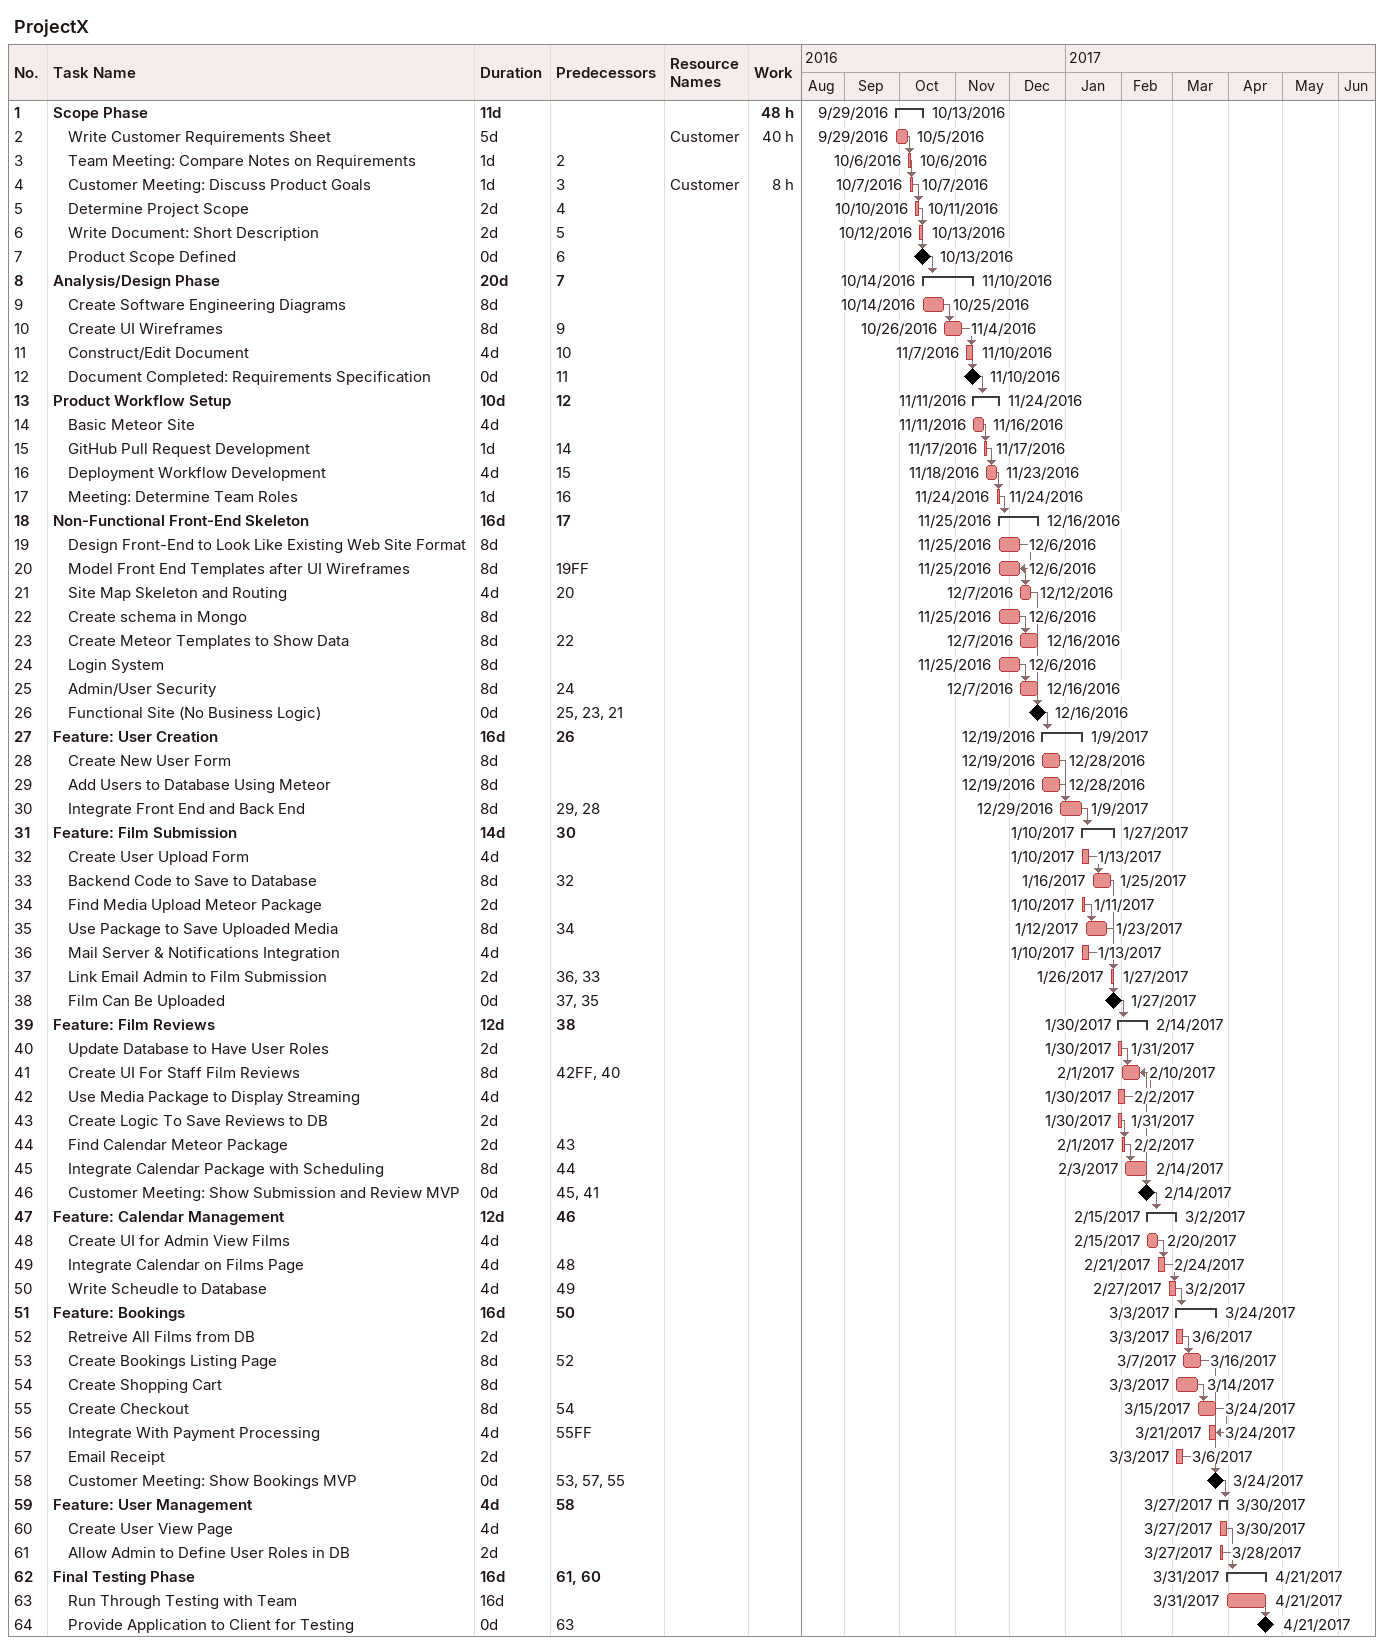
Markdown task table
ProjectX

| ID | Level | Task | Duration | Start | Finish | Predecessors | Resources | Work (h) |
|---|---|---|---|---|---|---|---|---|
| 1 | 1 | **Scope Phase** | 11d | 2016-09-29 | 2016-10-13 |  |  | 48 |
| 2 | 2 | Write Customer Requirements Sheet | 5d | 2016-09-29 | 2016-10-05 |  | Customer | 40 |
| 3 | 2 | Team Meeting: Compare Notes on Requirements | 1d | 2016-10-06 | 2016-10-06 | 2 |  |  |
| 4 | 2 | Customer Meeting: Discuss Product Goals | 1d | 2016-10-07 | 2016-10-07 | 3 | Customer | 8 |
| 5 | 2 | Determine Project Scope | 2d | 2016-10-10 | 2016-10-11 | 4 |  |  |
| 6 | 2 | Write Document: Short Description | 2d | 2016-10-12 | 2016-10-13 | 5 |  |  |
| 7 | 2 | Product Scope Defined | 0d | 2016-10-13 | 2016-10-13 | 6 |  |  |
| 8 | 1 | **Analysis/Design Phase** | 20d | 2016-10-14 | 2016-11-10 | 7 |  |  |
| 9 | 2 | Create Software Engineering Diagrams | 8d | 2016-10-14 | 2016-10-25 |  |  |  |
| 10 | 2 | Create UI Wireframes | 8d | 2016-10-26 | 2016-11-04 | 9 |  |  |
| 11 | 2 | Construct/Edit Document | 4d | 2016-11-07 | 2016-11-10 | 10 |  |  |
| 12 | 2 | Document Completed: Requirements Specification | 0d | 2016-11-10 | 2016-11-10 | 11 |  |  |
| 13 | 1 | **Product Workflow Setup** | 10d | 2016-11-11 | 2016-11-24 | 12 |  |  |
| 14 | 2 | Basic Meteor Site | 4d | 2016-11-11 | 2016-11-16 |  |  |  |
| 15 | 2 | GitHub Pull Request Development | 1d | 2016-11-17 | 2016-11-17 | 14 |  |  |
| 16 | 2 | Deployment Workflow Development | 4d | 2016-11-18 | 2016-11-23 | 15 |  |  |
| 17 | 2 | Meeting: Determine Team Roles | 1d | 2016-11-24 | 2016-11-24 | 16 |  |  |
| 18 | 1 | **Non-Functional Front-End Skeleton** | 16d | 2016-11-25 | 2016-12-16 | 17 |  |  |
| 19 | 2 | Design Front-End to Look Like Existing Web Site Format | 8d | 2016-11-25 | 2016-12-06 |  |  |  |
| 20 | 2 | Model Front End Templates after UI Wireframes | 8d | 2016-11-25 | 2016-12-06 | 19FF |  |  |
| 21 | 2 | Site Map Skeleton and Routing | 4d | 2016-12-07 | 2016-12-12 | 20 |  |  |
| 22 | 2 | Create schema in Mongo | 8d | 2016-11-25 | 2016-12-06 |  |  |  |
| 23 | 2 | Create Meteor Templates to Show Data | 8d | 2016-12-07 | 2016-12-16 | 22 |  |  |
| 24 | 2 | Login System | 8d | 2016-11-25 | 2016-12-06 |  |  |  |
| 25 | 2 | Admin/User Security | 8d | 2016-12-07 | 2016-12-16 | 24 |  |  |
| 26 | 2 | Functional Site (No Business Logic) | 0d | 2016-12-16 | 2016-12-16 | 25, 23, 21 |  |  |
| 27 | 1 | **Feature: User Creation** | 16d | 2016-12-19 | 2017-01-09 | 26 |  |  |
| 28 | 2 | Create New User Form | 8d | 2016-12-19 | 2016-12-28 |  |  |  |
| 29 | 2 | Add Users to Database Using Meteor | 8d | 2016-12-19 | 2016-12-28 |  |  |  |
| 30 | 2 | Integrate Front End and Back End | 8d | 2016-12-29 | 2017-01-09 | 29, 28 |  |  |
| 31 | 1 | **Feature: Film Submission** | 14d | 2017-01-10 | 2017-01-27 | 30 |  |  |
| 32 | 2 | Create User Upload Form | 4d | 2017-01-10 | 2017-01-13 |  |  |  |
| 33 | 2 | Backend Code to Save to Database | 8d | 2017-01-16 | 2017-01-25 | 32 |  |  |
| 34 | 2 | Find Media Upload Meteor Package | 2d | 2017-01-10 | 2017-01-11 |  |  |  |
| 35 | 2 | Use Package to Save Uploaded Media | 8d | 2017-01-12 | 2017-01-23 | 34 |  |  |
| 36 | 2 | Mail Server & Notifications Integration | 4d | 2017-01-10 | 2017-01-13 |  |  |  |
| 37 | 2 | Link Email Admin to Film Submission | 2d | 2017-01-26 | 2017-01-27 | 36, 33 |  |  |
| 38 | 2 | Film Can Be Uploaded | 0d | 2017-01-27 | 2017-01-27 | 37, 35 |  |  |
| 39 | 1 | **Feature: Film Reviews** | 12d | 2017-01-30 | 2017-02-14 | 38 |  |  |
| 40 | 2 | Update Database to Have User Roles | 2d | 2017-01-30 | 2017-01-31 |  |  |  |
| 41 | 2 | Create UI For Staff Film Reviews | 8d | 2017-02-01 | 2017-02-10 | 42FF, 40 |  |  |
| 42 | 2 | Use Media Package to Display Streaming | 4d | 2017-01-30 | 2017-02-02 |  |  |  |
| 43 | 2 | Create Logic To Save Reviews to DB | 2d | 2017-01-30 | 2017-01-31 |  |  |  |
| 44 | 2 | Find Calendar Meteor Package | 2d | 2017-02-01 | 2017-02-02 | 43 |  |  |
| 45 | 2 | Integrate Calendar Package with Scheduling | 8d | 2017-02-03 | 2017-02-14 | 44 |  |  |
| 46 | 2 | Customer Meeting: Show Submission and Review MVP | 0d | 2017-02-14 | 2017-02-14 | 45, 41 |  |  |
| 47 | 1 | **Feature: Calendar Management** | 12d | 2017-02-15 | 2017-03-02 | 46 |  |  |
| 48 | 2 | Create UI for Admin View Films | 4d | 2017-02-15 | 2017-02-20 |  |  |  |
| 49 | 2 | Integrate Calendar on Films Page | 4d | 2017-02-21 | 2017-02-24 | 48 |  |  |
| 50 | 2 | Write Scheudle to Database | 4d | 2017-02-27 | 2017-03-02 | 49 |  |  |
| 51 | 1 | **Feature: Bookings** | 16d | 2017-03-03 | 2017-03-24 | 50 |  |  |
| 52 | 2 | Retreive All Films from DB | 2d | 2017-03-03 | 2017-03-06 |  |  |  |
| 53 | 2 | Create Bookings Listing Page | 8d | 2017-03-07 | 2017-03-16 | 52 |  |  |
| 54 | 2 | Create Shopping Cart | 8d | 2017-03-03 | 2017-03-14 |  |  |  |
| 55 | 2 | Create Checkout | 8d | 2017-03-15 | 2017-03-24 | 54 |  |  |
| 56 | 2 | Integrate With Payment Processing | 4d | 2017-03-21 | 2017-03-24 | 55FF |  |  |
| 57 | 2 | Email Receipt | 2d | 2017-03-03 | 2017-03-06 |  |  |  |
| 58 | 2 | Customer Meeting: Show Bookings MVP | 0d | 2017-03-24 | 2017-03-24 | 53, 57, 55 |  |  |
| 59 | 1 | **Feature: User Management** | 4d | 2017-03-27 | 2017-03-30 | 58 |  |  |
| 60 | 2 | Create User View Page | 4d | 2017-03-27 | 2017-03-30 |  |  |  |
| 61 | 2 | Allow Admin to Define User Roles in DB | 2d | 2017-03-27 | 2017-03-28 |  |  |  |
| 62 | 1 | **Final Testing Phase** | 16d | 2017-03-31 | 2017-04-21 | 61, 60 |  |  |
| 63 | 2 | Run Through Testing with Team | 16d | 2017-03-31 | 2017-04-21 |  |  |  |
| 64 | 2 | Provide Application to Client for Testing | 0d | 2017-04-21 | 2017-04-21 | 63 |  |  |
